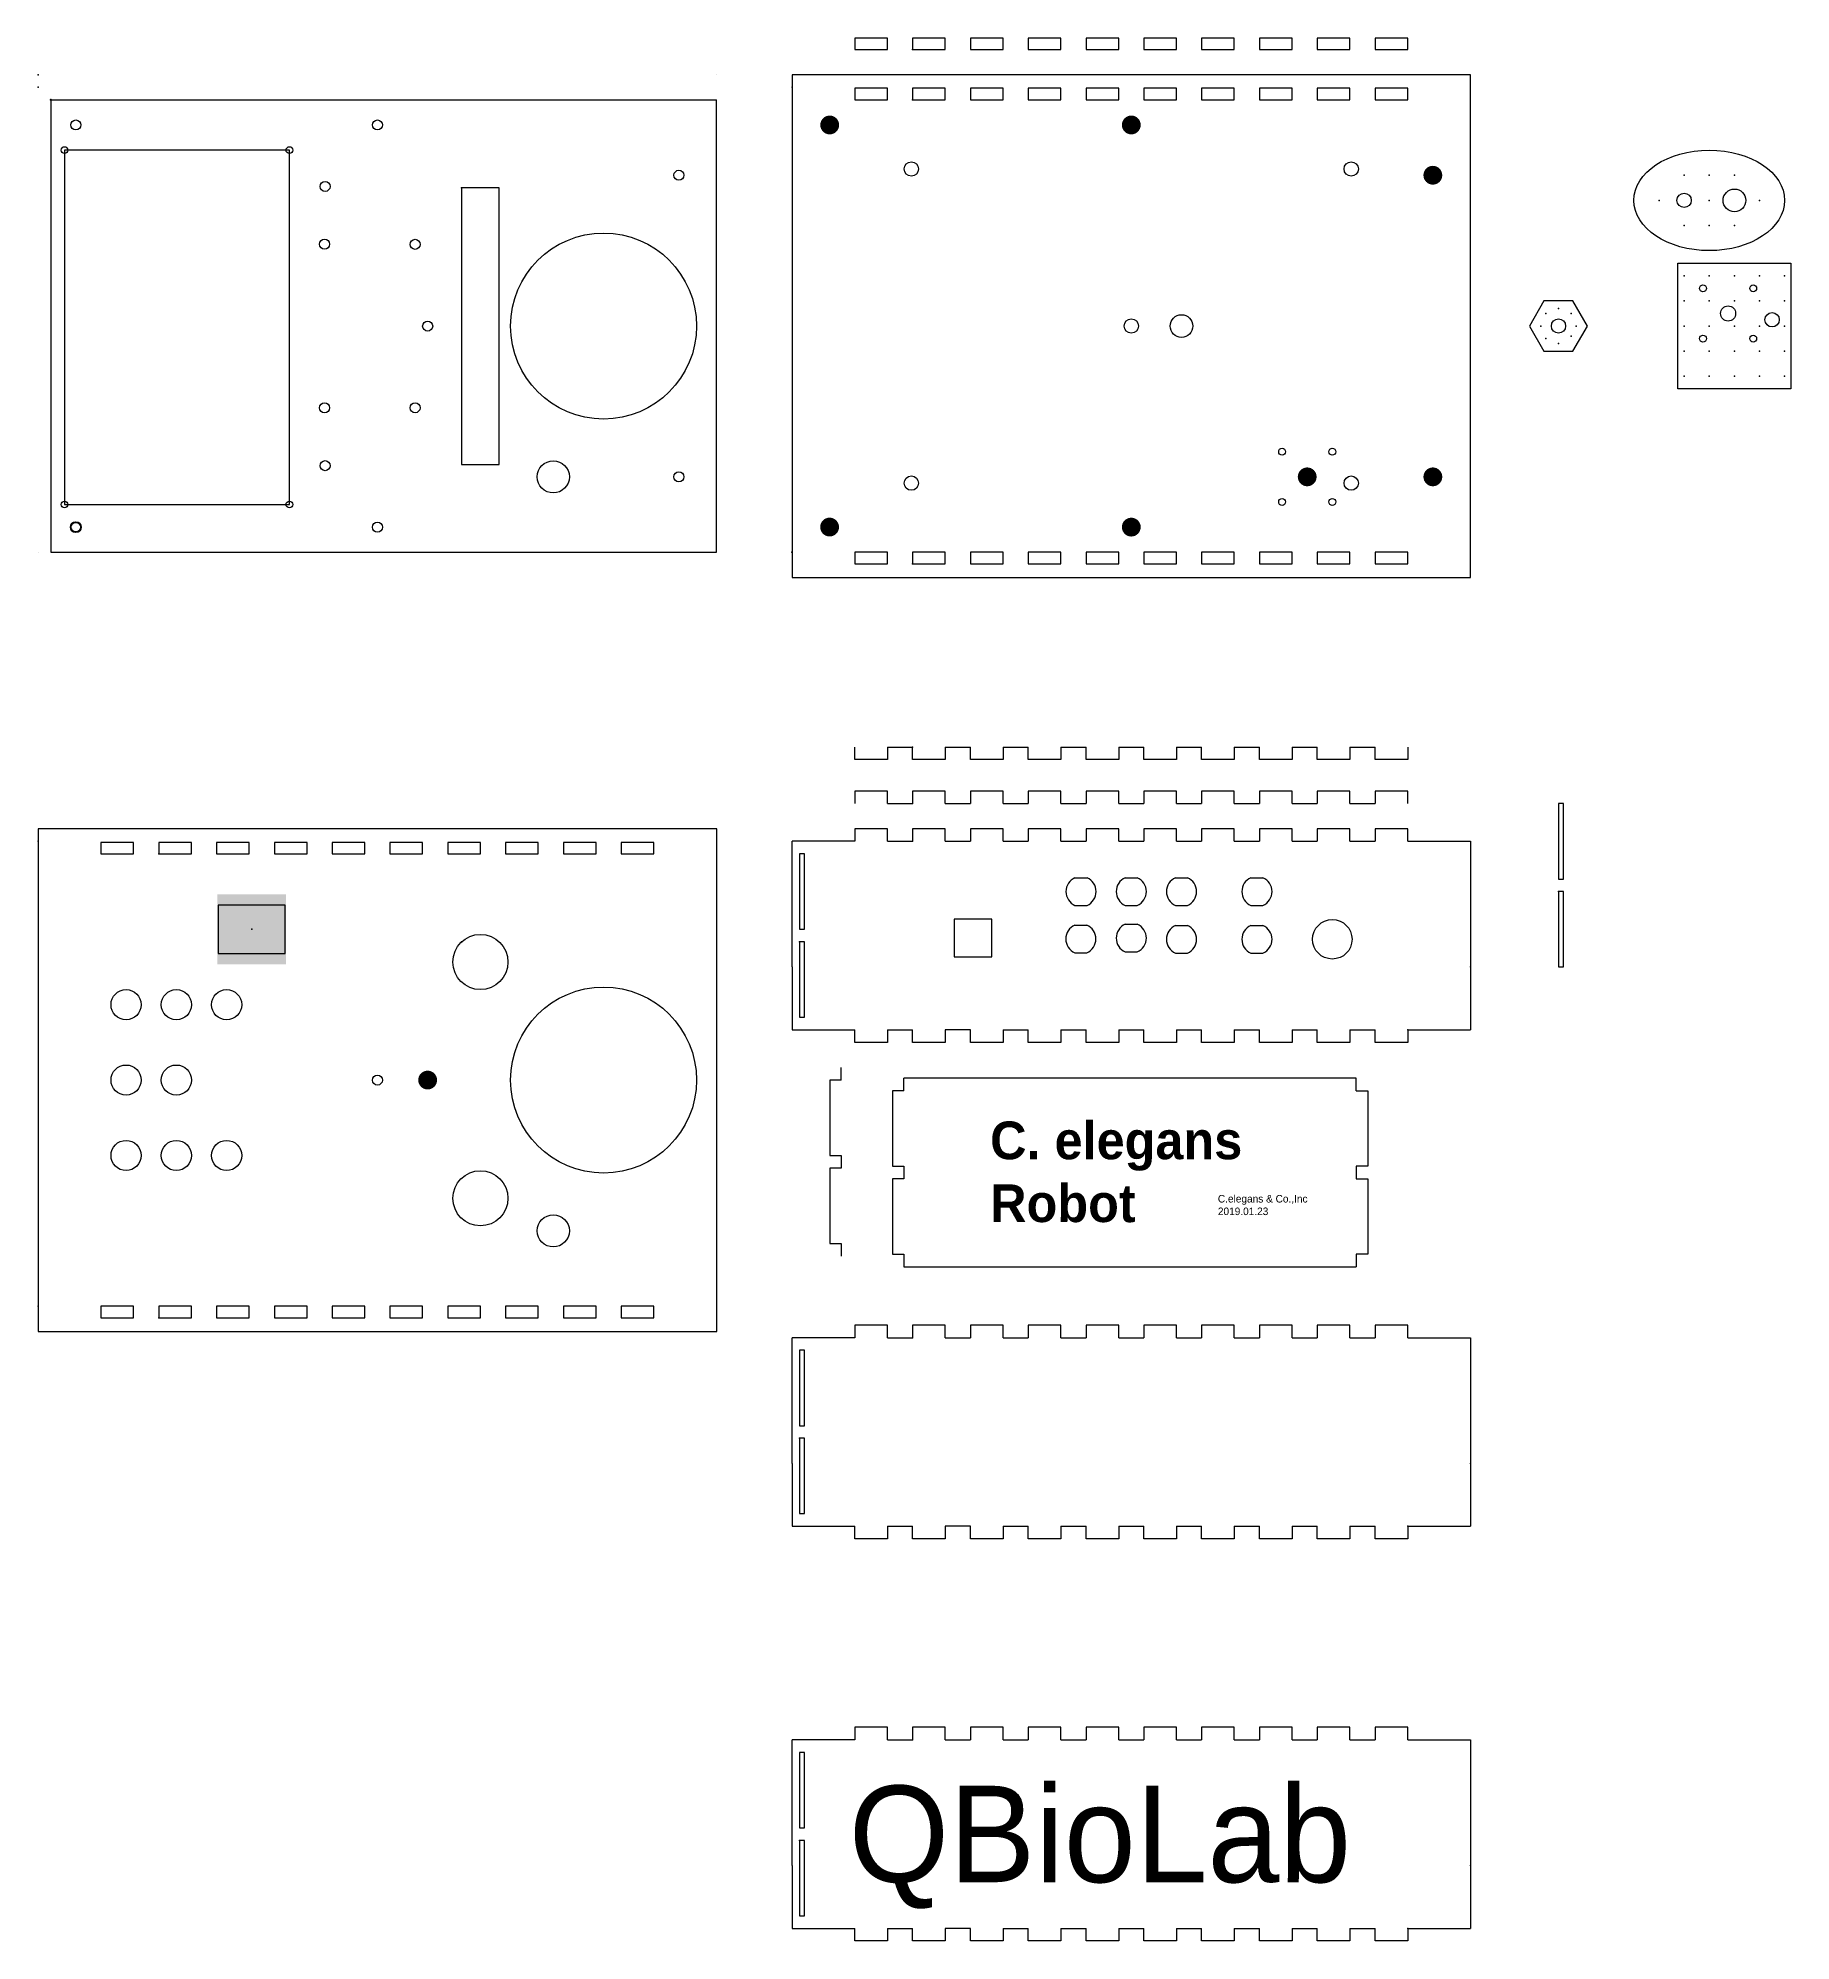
# Model space of a CAD drawing. Header units: millimetres. Extents: x -135 to 562, y -643 to 115.
import ezdxf

# ---------------------------------------------------------------- set-up
doc = ezdxf.new("R2010")
doc.units = ezdxf.units.MM
doc.layers.get('0').update_dxf_attribs({"lineweight": 25, "true_color": 0xffffff})
doc.styles.add('textstyle0', font='txt')
doc.styles.add('textstyle1', font='')
doc.styles.add('textstyle2', font='')
doc.styles.get('textstyle1').set_extended_font_data('Standard')
doc.styles.get('textstyle2').set_extended_font_data('Standard')

msp = doc.modelspace()

# ---------------------------------------------------------------- hatches: boundary and pattern name
at = {"true_color": 0x0000ff}
h = msp.add_hatch(color=5, dxfattribs=at)
edge = h.paths.add_edge_path()
edge.add_arc((180, 80), 3.75, 0, 360)
h = msp.add_hatch(color=5, dxfattribs=at)
edge = h.paths.add_edge_path()
edge.add_arc((300, 80), 3.75, 0, 360)
h = msp.add_hatch(color=5, dxfattribs=at)
edge = h.paths.add_edge_path()
edge.add_arc((420, 60), 3.75, 0, 360)
h = msp.add_hatch(color=5, dxfattribs=at)
edge = h.paths.add_edge_path()
edge.add_arc((370, -60), 3.75, 0, 360)
h = msp.add_hatch(color=5, dxfattribs=at)
edge = h.paths.add_edge_path()
edge.add_arc((420, -60), 3.75, 0, 360)
h = msp.add_hatch(color=5, dxfattribs=at)
edge = h.paths.add_edge_path()
edge.add_arc((179.95, -79.98), 3.75, 0, 360)
h = msp.add_hatch(color=5, dxfattribs=at)
edge = h.paths.add_edge_path()
edge.add_arc((300, -80), 3.75, 0, 360)
msp.add_hatch(color=5, dxfattribs=at).paths.add_polyline_path([(-63.65, -253.9), (-36.35, -253.9), (-36.35, -226.1), (-63.65, -226.1)])
h = msp.add_hatch(color=5, dxfattribs=at)
edge = h.paths.add_edge_path()
edge.add_arc((20, -300), 3.75, 0, 360)

# ---------------------------------------------------------------- linework, layer by layer
at = {"color": 1, "lineweight": 5, "true_color": 0xff0000}
for p, q in [((203, 114.58), (190, 114.58)), ((190, 114.58), (190, 110)), ((203, 110), (203, 114.58)), ((226, 114.58), (213, 114.58)), ((213, 114.58), (213, 110)), ((226, 110), (226, 114.58)), ((249, 114.58), (236, 114.58)), ((236, 114.58), (236, 110)), ((249, 110), (249, 114.58)), ((272, 114.58), (259, 114.58)), ((259, 114.58), (259, 110)), ((272, 110), (272, 114.58)), ((295, 114.58), (282, 114.58)), ((282, 114.58), (282, 110)), ((295, 110), (295, 114.58)), ((318, 114.58), (305, 114.58)), ((305, 114.58), (305, 110)), ((318, 110), (318, 114.58)), ((341, 114.58), (328, 114.58)), ((328, 114.58), (328, 110)), ((341, 110), (341, 114.58)), ((364, 114.58), (351, 114.58)), ((351, 114.58), (351, 110)), ((364, 110), (364, 114.58)), ((387, 114.58), (374, 114.58)), ((374, 114.58), (374, 110)), ((387, 110), (387, 114.58)), ((410, 114.58), (397, 114.58)), ((397, 114.58), (397, 110)), ((410, 110), (410, 114.58)), ((190, 110), (203, 110)), ((213, 110), (226, 110)), ((236, 110), (249, 110)), ((259, 110), (272, 110)), ((282, 110), (295, 110)), ((305, 110), (318, 110)), ((328, 110), (341, 110)), ((351, 110), (364, 110)), ((374, 110), (387, 110)), ((397, 110), (410, 110)), ((135, 100), (135, 100)), ((435, 100), (165, 100)), ((165, 100), (165, -100)), ((435, -100), (435, 100)), ((203, 94.58), (190, 94.58)), ((190, 94.58), (190, 90)), ((203, 90), (203, 94.58)), ((226, 94.58), (213, 94.58)), ((213, 94.58), (213, 90)), ((226, 90), (226, 94.58)), ((249, 94.58), (236, 94.58)), ((236, 94.58), (236, 90)), ((249, 90), (249, 94.58)), ((272, 94.58), (259, 94.58)), ((259, 94.58), (259, 90)), ((272, 90), (272, 94.58)), ((295, 94.58), (282, 94.58)), ((282, 94.58), (282, 90)), ((295, 90), (295, 94.58)), ((318, 94.58), (305, 94.58)), ((305, 94.58), (305, 90)), ((318, 90), (318, 94.58)), ((341, 94.58), (328, 94.58)), ((328, 94.58), (328, 90)), ((341, 90), (341, 94.58)), ((364, 94.58), (351, 94.58)), ((351, 94.58), (351, 90)), ((364, 90), (364, 94.58)), ((387, 94.58), (374, 94.58)), ((374, 94.58), (374, 90)), ((387, 90), (387, 94.58)), ((410, 94.58), (397, 94.58)), ((397, 94.58), (397, 90)), ((410, 90), (410, 94.58)), ((-129.98, 90), (-129.98, -90)), ((-129.98, 90), (135, 90)), ((135, -90), (135, 90)), ((190, 90), (203, 90)), ((213, 90), (226, 90)), ((236, 90), (249, 90)), ((259, 90), (272, 90)), ((282, 90), (295, 90)), ((305, 90), (318, 90)), ((328, 90), (341, 90)), ((351, 90), (364, 90)), ((374, 90), (387, 90)), ((397, 90), (410, 90)), ((48.5, 54.98), (33.5, 54.98)), ((33.5, 54.98), (33.5, -55.02)), ((48.5, -55.02), (48.5, 54.98)), ((517.5, -25), (517.5, 25)), ((517.5, 25), (562.5, 25)), ((517.5, -25), (517.5, 25)), ((562.5, 25), (562.5, -25)), ((464.23, 10), (458.45, 0)), ((475.77, 10), (464.23, 10)), ((481.55, 0), (475.77, 10)), ((475.77, -10), (481.55, 0)), ((458.45, 0), (464.23, -10)), ((464.23, -10), (475.77, -10)), ((562.5, -25), (517.5, -25)), ((531.5, -25), (518.5, -25)), ((554.5, -25), (541.5, -25)), ((33.5, -55.02), (48.5, -55.02)), ((-135, -90), (-135, -90)), ((-129.98, -90), (135, -90)), ((203, -90), (190, -90)), ((190, -90), (190, -94.58)), ((203, -94.58), (203, -90)), ((226, -90), (213, -90)), ((213, -90), (213, -94.58)), ((226, -94.58), (226, -90)), ((249, -90), (236, -90)), ((236, -90), (236, -94.58)), ((249, -94.58), (249, -90)), ((272, -90), (259, -90)), ((259, -90), (259, -94.58)), ((272, -94.58), (272, -90)), ((295, -90), (282, -90)), ((282, -90), (282, -94.58)), ((295, -94.58), (295, -90)), ((318, -90), (305, -90)), ((305, -90), (305, -94.58)), ((318, -94.58), (318, -90)), ((341, -90), (328, -90)), ((328, -90), (328, -94.58)), ((341, -94.58), (341, -90)), ((364, -90), (351, -90)), ((351, -90), (351, -94.58)), ((364, -94.58), (364, -90)), ((387, -90), (374, -90)), ((374, -90), (374, -94.58)), ((387, -94.58), (387, -90)), ((410, -90), (397, -90)), ((397, -90), (397, -94.58)), ((410, -94.58), (410, -90)), ((190, -94.58), (203, -94.58)), ((213, -94.58), (226, -94.58)), ((236, -94.58), (249, -94.58)), ((259, -94.58), (272, -94.58)), ((282, -94.58), (295, -94.58)), ((305, -94.58), (318, -94.58)), ((328, -94.58), (341, -94.58)), ((351, -94.58), (364, -94.58)), ((374, -94.58), (387, -94.58)), ((397, -94.58), (410, -94.58)), ((165, -100), (435, -100)), ((190, -172.5), (190, -167.5)), ((203, -172.5), (190, -172.5)), ((203, -167.5), (203, -172.5)), ((203, -167.5), (213, -167.5)), ((213, -172.5), (213, -167.5)), ((226, -172.5), (213, -172.5)), ((226, -167.5), (226, -172.5)), ((226, -167.5), (236, -167.5)), ((236, -172.5), (236, -167.5)), ((249, -172.5), (236, -172.5)), ((249, -167.5), (249, -172.5)), ((249, -167.5), (259, -167.5)), ((259, -172.5), (259, -167.5)), ((272, -172.5), (259, -172.5)), ((272, -167.5), (272, -172.5)), ((272, -167.5), (282, -167.5)), ((282, -172.5), (282, -167.5)), ((295, -172.5), (282, -172.5)), ((295, -167.5), (295, -172.5)), ((295, -167.5), (305, -167.5)), ((305, -172.5), (305, -167.5)), ((318, -172.5), (305, -172.5)), ((318, -167.5), (318, -172.5)), ((318, -167.5), (328, -167.5)), ((328, -172.5), (328, -167.5)), ((341, -172.5), (328, -172.5)), ((341, -167.5), (341, -172.5)), ((341, -167.5), (351, -167.5)), ((351, -172.5), (351, -167.5)), ((364, -172.5), (351, -172.5)), ((364, -167.5), (364, -172.5)), ((364, -167.5), (374, -167.5)), ((374, -172.5), (374, -167.5)), ((387, -172.5), (374, -172.5)), ((387, -167.5), (387, -172.5)), ((387, -167.5), (397, -167.5)), ((397, -172.5), (397, -167.5)), ((410, -172.5), (397, -172.5)), ((410, -167.5), (410, -172.5)), ((203, -185), (190, -185)), ((190, -185), (190, -190)), ((203, -190), (203, -185)), ((226, -185), (213, -185)), ((213, -185), (213, -190)), ((226, -190), (226, -185)), ((249, -185), (236, -185)), ((236, -185), (236, -190)), ((249, -190), (249, -185)), ((272, -185), (259, -185)), ((259, -185), (259, -190)), ((272, -190), (272, -185)), ((295, -185), (282, -185)), ((282, -185), (282, -190)), ((295, -190), (295, -185)), ((318, -185), (305, -185)), ((305, -185), (305, -190)), ((318, -190), (318, -185)), ((341, -185), (328, -185)), ((328, -185), (328, -190)), ((341, -190), (341, -185)), ((364, -185), (351, -185)), ((351, -185), (351, -190)), ((364, -190), (364, -185)), ((387, -185), (374, -185)), ((374, -185), (374, -190)), ((387, -190), (387, -185)), ((410, -185), (397, -185)), ((397, -185), (397, -190)), ((410, -190), (410, -185)), ((203, -190), (213, -190)), ((226, -190), (236, -190)), ((249, -190), (259, -190)), ((272, -190), (282, -190)), ((295, -190), (305, -190)), ((318, -190), (328, -190)), ((341, -190), (351, -190)), ((364, -190), (374, -190)), ((387, -190), (397, -190)), ((472, -190), (470, -190)), ((470, -190), (470, -220)), ((472, -220), (472, -190)), ((135.03, -200), (-134.97, -200)), ((-134.97, -200), (-134.97, -400)), ((135.03, -400), (135.03, -200)), ((203, -200), (190, -200)), ((190, -200), (190, -205)), ((203, -205), (203, -200)), ((226, -200), (213, -200)), ((213, -200), (213, -205)), ((226, -205), (226, -200)), ((249, -200), (236, -200)), ((236, -200), (236, -205)), ((249, -205), (249, -200)), ((272, -200), (259, -200)), ((259, -200), (259, -205)), ((272, -205), (272, -200)), ((295, -200), (282, -200)), ((282, -200), (282, -205)), ((295, -205), (295, -200)), ((318, -200), (305, -200)), ((305, -200), (305, -205)), ((318, -205), (318, -200)), ((341, -200), (328, -200)), ((328, -200), (328, -205)), ((341, -205), (341, -200)), ((364, -200), (351, -200)), ((351, -200), (351, -205)), ((364, -205), (364, -200)), ((387, -200), (374, -200)), ((374, -200), (374, -205)), ((387, -205), (387, -200)), ((410, -200), (397, -200)), ((397, -200), (397, -205)), ((410, -205), (410, -200)), ((-97, -205.42), (-110, -205.42)), ((-110, -205.42), (-110, -210)), ((-110, -210), (-97, -210)), ((-97, -210), (-97, -205.42)), ((-74, -205.42), (-87, -205.42)), ((-87, -205.42), (-87, -210)), ((-87, -210), (-74, -210)), ((-74, -210), (-74, -205.42)), ((-51, -205.42), (-64, -205.42)), ((-64, -205.42), (-64, -210)), ((-64, -210), (-51, -210)), ((-51, -210), (-51, -205.42)), ((-28, -205.42), (-41, -205.42)), ((-41, -205.42), (-41, -210)), ((-41, -210), (-28, -210)), ((-28, -210), (-28, -205.42)), ((-5, -205.42), (-18, -205.42)), ((-18, -205.42), (-18, -210)), ((-18, -210), (-5, -210)), ((-5, -210), (-5, -205.42)), ((18, -205.42), (5, -205.42)), ((5, -205.42), (5, -210)), ((5, -210), (18, -210)), ((18, -210), (18, -205.42)), ((41, -205.42), (28, -205.42)), ((28, -205.42), (28, -210)), ((28, -210), (41, -210)), ((41, -210), (41, -205.42)), ((64, -205.42), (51, -205.42)), ((51, -205.42), (51, -210)), ((51, -210), (64, -210)), ((64, -210), (64, -205.42)), ((87, -205.42), (74, -205.42)), ((74, -205.42), (74, -210)), ((74, -210), (87, -210)), ((87, -210), (87, -205.42)), ((110, -205.42), (97, -205.42)), ((97, -205.42), (97, -210)), ((97, -210), (110, -210)), ((110, -210), (110, -205.42)), ((165, -255), (165, -205)), ((190, -205), (165, -205)), ((170, -210), (168, -210)), ((168, -210), (168, -240)), ((170, -240), (170, -210)), ((203, -205), (213, -205)), ((226, -205), (236, -205)), ((249, -205), (259, -205)), ((272, -205), (282, -205)), ((295, -205), (305, -205)), ((318, -205), (328, -205)), ((341, -205), (351, -205)), ((364, -205), (374, -205)), ((387, -205), (397, -205)), ((410, -205), (435, -205)), ((435, -205), (435, -255)), ((277.6, -219.5), (282.4, -219.5)), ((297.6, -219.5), (302.4, -219.5)), ((317.6, -219.5), (322.4, -219.5)), ((347.6, -219.5), (352.4, -219.5)), ((470, -220), (472, -220)), ((472, -225), (470, -225)), ((470, -225), (470, -255)), ((472, -255), (472, -225)), ((-36.65, -230.37), (-63.35, -230.37)), ((-63.35, -230.37), (-63.35, -249.63)), ((-36.65, -249.63), (-36.65, -230.37)), ((277.6, -230.5), (282.4, -230.5)), ((297.6, -230.5), (302.4, -230.5)), ((317.6, -230.5), (322.4, -230.5)), ((347.6, -230.5), (352.4, -230.5)), ((168, -240), (170, -240)), ((244.5, -236), (229.5, -236)), ((229.5, -236), (229.5, -251)), ((244.5, -251), (244.5, -236)), ((277.54, -238.35), (282.34, -238.35)), ((297.6, -238), (302.4, -238)), ((317.6, -238.5), (322.4, -238.5)), ((347.6, -238.5), (352.4, -238.5)), ((-63.35, -249.63), (-36.65, -249.63)), ((170, -245), (168, -245)), ((168, -245), (168, -275)), ((170, -275), (170, -245)), ((277.54, -249.35), (282.34, -249.35)), ((297.6, -249), (302.4, -249)), ((317.6, -249.5), (322.4, -249.5)), ((347.6, -249.5), (352.4, -249.5)), ((165, -255), (165, -280)), ((229.5, -251), (244.5, -251)), ((435, -255), (435, -280)), ((470, -255), (472, -255)), ((165, -280), (190, -280)), ((168, -275), (170, -275)), ((190, -285), (190, -280)), ((203, -280), (203, -285)), ((203, -280), (213, -280)), ((213, -285), (213, -280)), ((226, -280), (226, -285)), ((236, -280), (226, -280)), ((236, -285), (236, -280)), ((249, -280), (249, -285)), ((249, -280), (259, -280)), ((259, -285), (259, -280)), ((272, -280), (272, -285)), ((272, -280), (282, -280)), ((282, -285), (282, -280)), ((295, -280), (295, -285)), ((295, -280), (305, -280)), ((305, -285), (305, -280)), ((318, -280), (318, -285)), ((318, -280), (328, -280)), ((328, -285), (328, -280)), ((341, -280), (341, -285)), ((341, -280), (351, -280)), ((351, -285), (351, -280)), ((364, -280), (364, -285)), ((364, -280), (374, -280)), ((374, -285), (374, -280)), ((387, -280), (387, -285)), ((387, -280), (397, -280)), ((397, -285), (397, -280)), ((410, -280), (410, -285)), ((410, -280), (435, -280)), ((203, -285), (190, -285)), ((226, -285), (213, -285)), ((249, -285), (236, -285)), ((272, -285), (259, -285)), ((295, -285), (282, -285)), ((318, -285), (305, -285)), ((341, -285), (328, -285)), ((364, -285), (351, -285)), ((387, -285), (374, -285)), ((410, -285), (397, -285)), ((184.58, -300), (184.58, -295)), ((184.58, -300), (180, -300)), ((180, -300), (180, -330)), ((389.54, -299.26), (209.54, -299.26)), ((209.54, -304.26), (209.54, -299.26)), ((389.54, -304.26), (389.54, -299.26)), ((209.54, -304.26), (204.96, -304.26)), ((204.96, -304.26), (204.96, -334.26)), ((389.54, -304.26), (394.11, -304.26)), ((394.11, -304.26), (394.11, -334.26)), ((180, -330), (184.58, -330)), ((184.58, -330), (184.58, -335)), ((184.58, -335), (180, -335)), ((180, -335), (180, -365)), ((204.96, -334.26), (209.54, -334.26)), ((209.54, -339.26), (204.96, -339.26)), ((204.96, -339.26), (204.96, -369.26)), ((209.54, -334.26), (209.54, -339.26)), ((394.11, -334.26), (389.54, -334.26)), ((389.54, -334.26), (389.54, -339.26)), ((389.54, -339.26), (394.11, -339.26)), ((394.11, -339.26), (394.11, -369.26)), ((180, -365), (184.58, -365)), ((184.58, -365), (184.58, -370)), ((204.96, -369.26), (209.54, -369.26)), ((209.54, -369.26), (209.54, -374.26)), ((394.11, -369.26), (389.54, -369.26)), ((389.54, -369.26), (389.54, -374.26)), ((209.54, -374.26), (389.54, -374.26)), ((-97, -390), (-110, -390)), ((-110, -390), (-110, -394.58)), ((-97, -394.58), (-97, -390)), ((-74, -390), (-87, -390)), ((-87, -390), (-87, -394.58)), ((-74, -394.58), (-74, -390)), ((-51, -390), (-64, -390)), ((-64, -390), (-64, -394.58)), ((-51, -394.58), (-51, -390)), ((-28, -390), (-41, -390)), ((-41, -390), (-41, -394.58)), ((-28, -394.58), (-28, -390)), ((-5, -390), (-18, -390)), ((-18, -390), (-18, -394.58)), ((-5, -394.58), (-5, -390)), ((18, -390), (5, -390)), ((5, -390), (5, -394.58)), ((18, -394.58), (18, -390)), ((41, -390), (28, -390)), ((28, -390), (28, -394.58)), ((41, -394.58), (41, -390)), ((64, -390), (51, -390)), ((51, -390), (51, -394.58)), ((64, -394.58), (64, -390)), ((87, -390), (74, -390)), ((74, -390), (74, -394.58)), ((87, -394.58), (87, -390)), ((110, -390), (97, -390)), ((97, -390), (97, -394.58)), ((110, -394.58), (110, -390)), ((-134.97, -400), (135.03, -400)), ((-110, -394.58), (-97, -394.58)), ((-87, -394.58), (-74, -394.58)), ((-64, -394.58), (-51, -394.58)), ((-41, -394.58), (-28, -394.58)), ((-18, -394.58), (-5, -394.58)), ((5, -394.58), (18, -394.58)), ((28, -394.58), (41, -394.58)), ((51, -394.58), (64, -394.58)), ((74, -394.58), (87, -394.58)), ((97, -394.58), (110, -394.58)), ((203, -397.5), (190, -397.5)), ((190, -397.5), (190, -402.5)), ((203, -402.5), (203, -397.5)), ((226, -397.5), (213, -397.5)), ((213, -397.5), (213, -402.5)), ((226, -402.5), (226, -397.5)), ((249, -397.5), (236, -397.5)), ((236, -397.5), (236, -402.5)), ((249, -402.5), (249, -397.5)), ((272, -397.5), (259, -397.5)), ((259, -397.5), (259, -402.5)), ((272, -402.5), (272, -397.5)), ((295, -397.5), (282, -397.5)), ((282, -397.5), (282, -402.5)), ((295, -402.5), (295, -397.5)), ((318, -397.5), (305, -397.5)), ((305, -397.5), (305, -402.5)), ((318, -402.5), (318, -397.5)), ((341, -397.5), (328, -397.5)), ((328, -397.5), (328, -402.5)), ((341, -402.5), (341, -397.5)), ((364, -397.5), (351, -397.5)), ((351, -397.5), (351, -402.5)), ((364, -402.5), (364, -397.5)), ((387, -397.5), (374, -397.5)), ((374, -397.5), (374, -402.5)), ((387, -402.5), (387, -397.5)), ((410, -397.5), (397, -397.5)), ((397, -397.5), (397, -402.5)), ((410, -402.5), (410, -397.5)), ((165, -452.5), (165, -402.5)), ((190, -402.5), (165, -402.5)), ((170, -407.5), (168, -407.5)), ((168, -407.5), (168, -437.5)), ((170, -437.5), (170, -407.5)), ((203, -402.5), (213, -402.5)), ((226, -402.5), (236, -402.5)), ((249, -402.5), (259, -402.5)), ((272, -402.5), (282, -402.5)), ((295, -402.5), (305, -402.5)), ((318, -402.5), (328, -402.5)), ((341, -402.5), (351, -402.5)), ((364, -402.5), (374, -402.5)), ((387, -402.5), (397, -402.5)), ((410, -402.5), (435, -402.5)), ((435, -402.5), (435, -452.5)), ((168, -437.5), (170, -437.5)), ((170, -442.5), (168, -442.5)), ((168, -442.5), (168, -472.5)), ((170, -472.5), (170, -442.5)), ((165, -452.5), (165, -477.5)), ((435, -452.5), (435, -477.5)), ((168, -472.5), (170, -472.5)), ((165, -477.5), (190, -477.5)), ((190, -482.5), (190, -477.5)), ((203, -482.5), (190, -482.5)), ((203, -477.5), (203, -482.5)), ((203, -477.5), (213, -477.5)), ((213, -482.5), (213, -477.5)), ((226, -482.5), (213, -482.5)), ((226, -477.5), (226, -482.5)), ((236, -477.5), (226, -477.5)), ((236, -482.5), (236, -477.5)), ((249, -482.5), (236, -482.5)), ((249, -477.5), (249, -482.5)), ((249, -477.5), (259, -477.5)), ((259, -482.5), (259, -477.5)), ((272, -482.5), (259, -482.5)), ((272, -477.5), (272, -482.5)), ((272, -477.5), (282, -477.5)), ((282, -482.5), (282, -477.5)), ((295, -482.5), (282, -482.5)), ((295, -477.5), (295, -482.5)), ((295, -477.5), (305, -477.5)), ((305, -482.5), (305, -477.5)), ((318, -482.5), (305, -482.5)), ((318, -477.5), (318, -482.5)), ((318, -477.5), (328, -477.5)), ((328, -482.5), (328, -477.5)), ((341, -482.5), (328, -482.5)), ((341, -477.5), (341, -482.5)), ((341, -477.5), (351, -477.5)), ((351, -482.5), (351, -477.5)), ((364, -482.5), (351, -482.5)), ((364, -477.5), (364, -482.5)), ((364, -477.5), (374, -477.5)), ((374, -482.5), (374, -477.5)), ((387, -482.5), (374, -482.5)), ((387, -477.5), (387, -482.5)), ((387, -477.5), (397, -477.5)), ((397, -482.5), (397, -477.5)), ((410, -482.5), (397, -482.5)), ((410, -477.5), (410, -482.5)), ((410, -477.5), (435, -477.5)), ((203, -557.5), (190, -557.5)), ((190, -557.5), (190, -562.5)), ((203, -562.5), (203, -557.5)), ((226, -557.5), (213, -557.5)), ((213, -557.5), (213, -562.5)), ((226, -562.5), (226, -557.5)), ((249, -557.5), (236, -557.5)), ((236, -557.5), (236, -562.5)), ((249, -562.5), (249, -557.5)), ((272, -557.5), (259, -557.5)), ((259, -557.5), (259, -562.5)), ((272, -562.5), (272, -557.5)), ((295, -557.5), (282, -557.5)), ((282, -557.5), (282, -562.5)), ((295, -562.5), (295, -557.5)), ((318, -557.5), (305, -557.5)), ((305, -557.5), (305, -562.5)), ((318, -562.5), (318, -557.5)), ((341, -557.5), (328, -557.5)), ((328, -557.5), (328, -562.5)), ((341, -562.5), (341, -557.5)), ((364, -557.5), (351, -557.5)), ((351, -557.5), (351, -562.5)), ((364, -562.5), (364, -557.5)), ((387, -557.5), (374, -557.5)), ((374, -557.5), (374, -562.5)), ((387, -562.5), (387, -557.5)), ((410, -557.5), (397, -557.5)), ((397, -557.5), (397, -562.5)), ((410, -562.5), (410, -557.5)), ((165, -612.5), (165, -562.5)), ((190, -562.5), (165, -562.5)), ((170, -567.5), (168, -567.5)), ((168, -567.5), (168, -597.5)), ((170, -597.5), (170, -567.5)), ((203, -562.5), (213, -562.5)), ((226, -562.5), (236, -562.5)), ((249, -562.5), (259, -562.5)), ((272, -562.5), (282, -562.5)), ((295, -562.5), (305, -562.5)), ((318, -562.5), (328, -562.5)), ((341, -562.5), (351, -562.5)), ((364, -562.5), (374, -562.5)), ((387, -562.5), (397, -562.5)), ((410, -562.5), (435, -562.5)), ((435, -562.5), (435, -612.5)), ((168, -597.5), (170, -597.5)), ((170, -602.5), (168, -602.5)), ((168, -602.5), (168, -632.5)), ((170, -632.5), (170, -602.5)), ((165, -612.5), (165, -637.5)), ((435, -612.5), (435, -637.5)), ((168, -632.5), (170, -632.5)), ((165, -637.5), (190, -637.5)), ((190, -642.5), (190, -637.5)), ((203, -642.5), (190, -642.5)), ((203, -637.5), (203, -642.5)), ((203, -637.5), (213, -637.5)), ((213, -642.5), (213, -637.5)), ((226, -642.5), (213, -642.5)), ((226, -637.5), (226, -642.5)), ((236, -637.5), (226, -637.5)), ((236, -642.5), (236, -637.5)), ((249, -642.5), (236, -642.5)), ((249, -637.5), (249, -642.5)), ((249, -637.5), (259, -637.5)), ((259, -642.5), (259, -637.5)), ((272, -642.5), (259, -642.5)), ((272, -637.5), (272, -642.5)), ((272, -637.5), (282, -637.5)), ((282, -642.5), (282, -637.5)), ((295, -642.5), (282, -642.5)), ((295, -637.5), (295, -642.5)), ((295, -637.5), (305, -637.5)), ((305, -642.5), (305, -637.5)), ((318, -642.5), (305, -642.5)), ((318, -637.5), (318, -642.5)), ((318, -637.5), (328, -637.5)), ((328, -642.5), (328, -637.5)), ((341, -642.5), (328, -642.5)), ((341, -637.5), (341, -642.5)), ((341, -637.5), (351, -637.5)), ((351, -642.5), (351, -637.5)), ((364, -642.5), (351, -642.5)), ((364, -637.5), (364, -642.5)), ((364, -637.5), (374, -637.5)), ((374, -642.5), (374, -637.5)), ((387, -642.5), (374, -642.5)), ((387, -637.5), (387, -642.5)), ((387, -637.5), (397, -637.5)), ((397, -642.5), (397, -637.5)), ((410, -642.5), (397, -642.5)), ((410, -637.5), (410, -642.5)), ((410, -637.5), (435, -637.5))]:
    msp.add_line(p, q, dxfattribs=at)
at = {"color": 7, "lineweight": 5, "true_color": 0xffffff}
for p, q in [((-35, 70), (-124.5, 70)), ((-124.5, 70), (-124.5, -71)), ((-35, -71), (-35, 70)), ((-124.5, -71), (-35, -71))]:
    msp.add_line(p, q, dxfattribs=at)
at = {"color": 1, "lineweight": 5, "true_color": 0xff0000}
for centre, radius in [((-120, 80), 2), ((0, 80), 2), ((180, 80), 2.85), ((300, 80), 2.85), ((-124.5, 70), 1.35), ((-35, 70), 1.35), ((120, 60), 2), ((212.5, 62.5), 2.85), ((387.5, 62.5), 2.85), ((420, 60), 2.85), ((-20.81, 55.56), 2), ((540, 50), 4.5), ((520, 50), 2.85), ((-21, 32.56), 2), ((15, 32.5), 2), ((90, 0), 37), ((527.5, 15), 1.35), ((547.5, 15), 1.35), ((537.5, 5), 3), ((20, 0), 2), ((300, 0), 2.85), ((320, 0), 4.5), ((470, 0), 2.85), ((555, 2.5), 2.85), ((527.5, -5), 1.35), ((547.5, -5), 1.35), ((-21, -32.56), 2), ((15, -32.5), 2), ((360, -50), 1.35), ((380, -50), 1.35), ((-20.81, -55.56), 2), ((70, -60), 6.4), ((120, -60), 2), ((212.5, -62.5), 2.85), ((370, -60), 3), ((387.5, -62.5), 2.85), ((420, -60), 2.85), ((-124.5, -71), 1.35), ((-35, -71), 1.35), ((360, -70), 1.35), ((380, -70), 1.35), ((0, -80), 2), ((179.95, -79.98), 2.85), ((300, -80), 2.85), ((41, -253.02), 10.97), ((380, -244), 7.85), ((-100, -270), 6), ((-80, -270), 6), ((-60, -270), 6), ((90, -300), 37), ((-100, -300), 6), ((-80, -300), 6), ((0, -300), 2), ((20, -300), 2.85), ((-100, -330), 6), ((-80, -330), 6), ((-60, -330), 6), ((41, -347.02), 10.97), ((70, -360), 6.4)]:
    msp.add_circle(centre, radius, dxfattribs=at)
at = {"color": 1, "true_color": 0xff0000}
msp.add_circle((-120, -80), 2, dxfattribs=at)
at = {"color": 1, "lineweight": 5, "true_color": 0xff0000}
for centre, start, end in [((280, -225), 113.55646, 246.44354), ((280, -225), 293.55646, 66.44354), ((300, -225), 113.55646, 246.44354), ((300, -225), 293.55646, 66.44354), ((320, -225), 113.55646, 246.44354), ((320, -225), 293.55646, 66.44354), ((350, -225), 113.55646, 246.44354), ((350, -225), 293.55646, 66.44354), ((279.94, -243.85), 113.55646, 246.44354), ((279.94, -243.85), 293.55646, 66.44354), ((300, -243.5), 113.55646, 246.44354), ((300, -243.5), 293.55646, 66.44354), ((320, -244), 113.55646, 246.44354), ((320, -244), 293.55646, 66.44354), ((350, -244), 113.55646, 246.44354), ((350, -244), 293.55646, 66.44354)]:
    msp.add_arc(centre, 6, start, end, dxfattribs=at)
msp.add_ellipse((530, 50), major_axis=(-30, 0), ratio=0.666667, dxfattribs=at)
for p in [(213, 110), (-134.96, 100), (-134.96, 100), (-134.96, 100), (-134.98, 95), (165, 95), (213, 90), (33.5, 54.98), (520, 60), (530, 60), (540, 60), (510, 50), (530, 50), (550, 50), (520, 40), (530, 40), (540, 40), (520, 20), (530, 20), (540, 20), (550, 20), (560, 20), (520, 10), (530, 10), (540, 10), (550, 10), (560, 10), (463, 0), (465, 5), (470, 7), (475, 5), (477, 0), (520, 0), (530, 0), (540, 0), (550, 0), (560, 0), (465, -5), (470, -7), (475, -4), (520, -10), (530, -10), (540, -10), (550, -10), (560, -10), (520, -20), (530, -20), (540, -20), (550, -20), (560, -20), (164.94, -90), (165, -90), (213, -94.58), (213, -167.5), (213, -190), (-134.97, -205), (-87, -210), (213, -205), (470, -225), (-50, -240), (-50, -240), (33.5, -245.02), (168, -245), (435, -255), (410, -280), (-135.03, -390), (-134.97, -390), (-87, -394.58), (213, -402.5), (168, -442.5), (435, -452.5), (410, -477.5), (213, -562.5), (168, -602.5), (435, -612.5), (410, -637.5)]:
    msp.add_point(p, dxfattribs=at)
msp.add_point((-129.98, 90))

# ---------------------------------------------------------------- texts
at = {"color": 5, "linetype": 'Continuous', "lineweight": 50, "true_color": 0x0000ff, "style": 'textstyle0'}
msp.add_text('QBioLab', height=38.41, dxfattribs=at).set_placement((187.57, -619.14))
at = {"color": 5, "linetype": 'Continuous', "lineweight": 50, "true_color": 0x0000ff, "insert": (243.83, -316.49), "char_height": 15, "attachment_point": 1, "style": 'textstyle2'}
msp.add_mtext('{\\ftxt|b1|i0|c0|p2;C. elegans\\PRobot}', dxfattribs=at)
at = {"color": 5, "linetype": 'Continuous', "lineweight": 25, "true_color": 0x0000ff, "insert": (334.46, -345.71), "char_height": 3, "attachment_point": 1, "style": 'textstyle1'}
msp.add_mtext('{\\fVijaya|b0|i0|c0|p34;C.elegans & Co.,Inc\\P\\fVrinda|b0|i0|c0|p34;2019.01.23}', dxfattribs=at)

doc.saveas('drawing.dxf')
